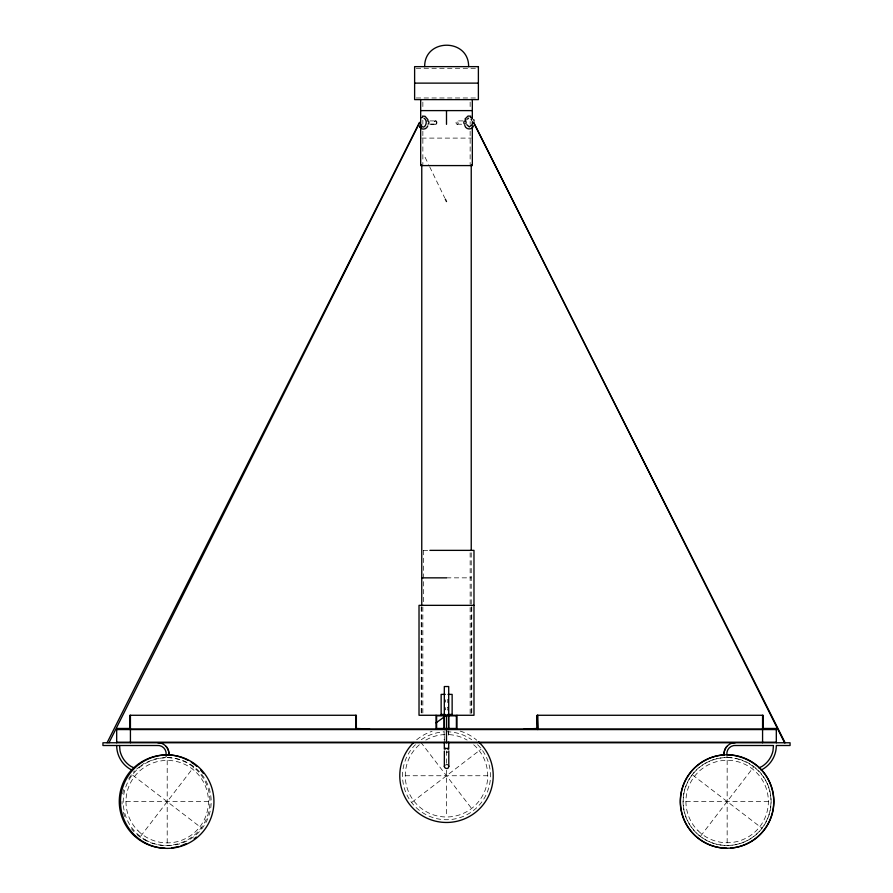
<?xml version="1.0" encoding="UTF-8"?>
<svg xmlns="http://www.w3.org/2000/svg" width="893" height="893" viewBox="0 0 893 893"><rect width="100%" height="100%" fill="white"/><g stroke="black" fill="none" stroke-linecap="round" stroke-linejoin="round"><path stroke-width="0.67" stroke-dasharray="4.46 3.35" d="M128.726 778.439L134.452 770.983M140.659 836.239L193.748 767.065M700.614 836.105L753.703 766.92M136.64 769.063L139.799 766.64M140.848 765.837L144.007 763.415L154.612 759.017L165.986 757.521M411.907 802.294L481.093 749.216M447.683 751.783L446.567 752.073M447.527 752.319L446.422 752.62M416.272 68.292L476.728 68.292M416.272 97.973L476.728 97.973M429.979 120.912L435.806 120.912L435.806 122.564M463.02 120.912L457.194 120.912A1.652 1.161 -90 0 0 456.178 123.39A1.652 1.161 -90 0 0 458.198 123.39A1.652 1.161 -90 0 0 457.194 120.912L457.194 122.564M429.678 124.149L435.505 124.149L435.505 122.497M430.772 124.216L435.806 124.216M457.194 124.216L462.228 124.216M421.764 138.102L471.236 138.102M423.193 550.367L428.517 550.367M446.5 577.849L471.236 577.849M405.277 775.749L487.723 775.749M685.936 801.512L768.382 801.512M125.98 801.657L208.426 801.657M727.014 757.521C742.496 757.777 757.13 766.227 765.089 779.511A43.98 43.98 0 0 1 742.05 842.813A43.98 43.98 0 0 1 683.703 809.136A43.98 43.98 0 0 1 727.014 757.521L727.014 755.165M446.567 764.252L447.683 764.553M446.422 764.788L447.527 765.089M692.566 774.968L761.751 828.057M132.611 775.113L201.796 828.191M420.793 742.239L473.044 810.342M425.079 157.268L428.528 164.39M429.7 166.824L444.703 197.844M727.159 760.289L727.159 842.746M471.783 606.727L471.783 713.887M471.236 552.8L471.236 713.887M470.142 102.103L470.142 109.024M470.142 121.481L470.142 124.25M470.142 131.171L470.142 164.535M470.142 552.8L470.142 713.887M448.71 731.01L448.71 735.185M448.554 731.557L448.554 734.336M446.567 750.98L446.567 765.357M446.5 770.257L446.5 816.983M444.312 736.569L444.312 740.744M444.156 731.557L444.156 739.895M423.416 550.367L423.416 605.342M422.858 102.103L422.858 109.024M422.858 120.097L422.858 124.25M422.858 131.171L422.858 164.535M422.858 607.006L422.858 713.887M421.764 607.006L421.764 713.887M421.217 606.727L421.217 715.271M167.203 760.423L167.203 842.88M167.259 757.543A43.98 43.98 0 0 1 206.372 818.903A43.98 43.98 0 0 1 134.899 832.589M134.006 831.684A43.98 43.98 0 0 1 131.494 828.771M124.663 816.526A43.98 43.98 0 0 1 122.687 809.136M122.084 804.035A43.98 43.98 0 0 1 122.017 801.49M122.687 793.844A43.98 43.98 0 0 1 124.239 787.671M473.692 744.762A41.223 41.223 0 0 1 476.282 804.269A41.223 41.223 0 0 1 416.718 804.269A41.223 41.223 0 0 1 419.308 744.762M425.883 740.051A41.223 41.223 0 0 1 446.5 734.526M449.19 734.615A41.223 41.223 0 0 1 467.117 740.051M477.599 744.662A43.98 43.98 0 0 1 477.599 806.848A43.98 43.98 0 0 1 415.401 806.848A43.98 43.98 0 0 1 415.401 744.662M421.284 739.728A43.98 43.98 0 0 1 443.955 731.847M446.5 731.78A43.98 43.98 0 0 1 471.716 739.728M416.663 739.795A46.726 46.726 0 0 1 432.067 731.311M460.163 731.066A46.726 46.726 0 0 1 476.739 740.141M738.544 759.039A43.98 43.98 0 0 1 758.548 832.309A43.98 43.98 0 0 1 684.909 813.713A43.98 43.98 0 0 1 737.305 758.726M436.632 123.725A1.652 1.161 -90 0 0 436.108 120.968A1.652 1.161 -90 0 0 434.679 122.988A1.652 1.161 -90 0 0 436.632 123.725M436.51 123.323A1.652 1.161 -90 0 0 435.505 120.856A1.652 1.161 -90 0 0 434.489 123.323A1.652 1.161 -90 0 0 436.51 123.323M138.047 830.803A41.223 41.223 0 0 0 207.031 812.329A41.223 41.223 0 0 0 156.532 761.829A41.223 41.223 0 0 0 138.047 830.803M145.213 839.744A43.98 43.98 0 0 0 211.183 801.657A43.98 43.98 0 0 0 145.213 763.571A43.98 43.98 0 0 0 145.213 839.744M698.002 830.669A41.223 41.223 0 0 0 766.975 812.183A41.223 41.223 0 0 0 716.487 761.696A41.223 41.223 0 0 0 698.002 830.669"/><path stroke-width="1.34" d="M726.612 848.216A46.726 46.726 0 0 1 680.377 804.493A46.726 46.726 0 0 1 720.629 755.21L724.256 755.188C723.096 748.87 728.733 742.451 735.14 742.764M424.666 66.64C424.376 38.086 468.925 38.086 468.635 66.64M448.788 750.98L448.788 766.462C448.666 770.581 442.18 767.902 445.004 764.899M168.744 755.188C169.904 748.87 164.267 742.451 157.86 742.764M108.991 742.764L419.576 122.743M107.082 742.764L419.554 122.33M427.769 125.958C426.664 129.452 421.541 130.411 419.699 126.973M464.929 119.115L468.021 116.057L470.823 116.19M471.526 125.02L469.316 126.94L466.816 124.685M473.558 125.857C472.185 130.255 465.755 129.865 464.751 125.411M467.441 119.115L468.557 118.166M436.052 722.872L445.451 716.041M445.194 748.356C442.805 748.222 450.541 748.78 447.884 748.301M758.894 767.88L762.109 766.373A24.736 24.736 0 0 0 772.981 750.879L773.45 745.51L736.167 745.51A8.249 8.249 0 0 0 726.891 754.741C740.442 755.043 755.098 761.573 763.906 772.825A46.726 46.726 0 0 1 730.697 848.071M761.003 769.967L762.577 769.308A27.482 27.482 0 0 0 776.318 745.51L790.059 745.51L790.059 742.764L102.941 742.764L102.941 745.51L156.833 745.51A8.249 8.249 0 0 1 166.109 754.741L166.109 756.338M422.422 116.123L425.046 116.291L427.948 119.662M414.62 83.127L478.38 83.127M420.67 110.609L472.33 110.609M429.879 550.367L473.982 550.367L473.982 715.271L419.018 715.271L419.018 605.342L473.982 605.342M421.764 577.849L446.5 577.849M445.261 694.386L441.142 694.386L441.142 715.271M448.007 694.386L452.137 694.386L452.137 715.271M441.142 714.456L445.261 714.456M447.739 714.456L452.137 714.456M537.195 715.829L537.753 729.57M116.682 729.023L776.318 729.023M116.682 729.57L776.318 729.57M116.682 742.206L776.318 742.206M445.194 749.082L444.312 749.082L444.312 742.128M447.828 749.082L448.71 749.082L448.71 742.128M131.997 769.967L130.423 769.308A27.482 27.482 0 0 1 116.682 745.51M134.106 767.88L130.891 766.373A24.736 24.736 0 0 1 120.019 750.879L119.55 745.51M424.03 118.222C429.377 121.269 423.662 131.617 421.027 124.786M420.268 127.241L421.25 128.212M419.442 125.857L420.19 127.119M473.692 122.754L785.114 742.764M473.67 122.341L784.579 742.764M471.158 119.26L471.66 120.276M445.294 199.083L446.5 201.561M473.736 119.55L474.138 121.102M448.71 765.893L448.788 766.462M776.318 742.764L776.318 728.465L763.124 728.465L763.124 715.271L537.195 715.271L537.195 729.023M762.577 715.271L762.577 742.764M537.865 715.271L537.865 729.023M537.318 715.271L537.318 728.465L524.124 729.023M472.33 99.614L472.33 118.858M472.33 121.604L472.33 124.35M472.33 125.734L472.33 165.585L420.67 165.585L420.67 99.614M471.236 164.535L471.236 550.021M456.948 715.271L456.948 729.023M448.71 729.626L448.71 686.538L444.312 686.538L444.312 729.626M448.554 716.264L448.554 728.777M446.5 110.609L446.5 124.35M446.5 715.271L446.5 742.764M444.357 750.98L444.357 766.462M444.156 716.264L444.156 728.777M436.052 715.271L436.052 729.023M421.764 164.535L421.764 605.61M369.546 729.023L356.352 728.465L356.352 715.271L129.876 715.271L129.876 728.465L116.682 728.465L116.682 742.764M355.805 715.271L355.805 729.023M130.423 715.271L130.423 742.764M465.789 121.392A1.652 1.161 -90 0 1 465.789 123.725M464.661 124.16A1.652 1.161 -90 0 1 464.661 120.968M470.399 117.229A5.492 3.885 -90 0 1 471.314 117.831M465.532 120.845A5.492 3.885 -90 0 1 465.956 119.539M427.423 120.912A1.652 1.161 -90 0 1 428.852 122.073A1.652 1.161 -90 0 1 428.026 124.094M421.652 117.72A5.492 3.885 -90 0 1 422.601 117.217M447.739 707.457A1.652 1.652 0 0 1 447.862 709.79M445.25 709.578A1.652 1.652 0 0 1 445.172 707.926M447.806 699.822A1.652 1.652 0 0 1 447.806 702.155M445.205 701.809A1.652 1.652 0 0 1 445.205 700.157M196.315 837.042A46.726 46.726 0 0 1 194.216 838.739M186.09 843.673A46.726 46.726 0 0 1 181.078 845.716M178.477 846.519A46.726 46.726 0 0 1 171.813 847.859M165.026 848.205A46.726 46.726 0 0 1 129.094 772.825C139.408 760.01 156.029 753.234 172.371 755.21A46.726 46.726 0 0 1 187.809 760.177M191.336 762.242A46.726 46.726 0 0 1 196.739 766.317M200.635 770.146A46.726 46.726 0 0 1 203.236 773.271M166.143 746.381A10.995 10.995 0 0 1 168.9 754.339M724.1 754.339A10.995 10.995 0 0 1 726.857 746.381M478.771 741.96A46.726 46.726 0 0 1 479.976 808.344A46.726 46.726 0 0 1 413.582 808.913A46.726 46.726 0 0 1 413.66 742.518M478.38 66.64L414.62 66.64L414.62 99.614L478.38 99.614L478.38 66.64M456.39 715.829L436.61 715.829L436.61 728.465L456.39 728.465L456.39 715.829M135.334 835.826A46.726 46.726 0 0 0 212.735 812.172A46.726 46.726 0 0 0 153.54 756.974A46.726 46.726 0 0 0 135.334 835.826M695.29 835.681A46.726 46.726 0 0 0 772.679 812.027A46.726 46.726 0 0 0 713.496 756.829A46.726 46.726 0 0 0 695.29 835.681"/></g></svg>
